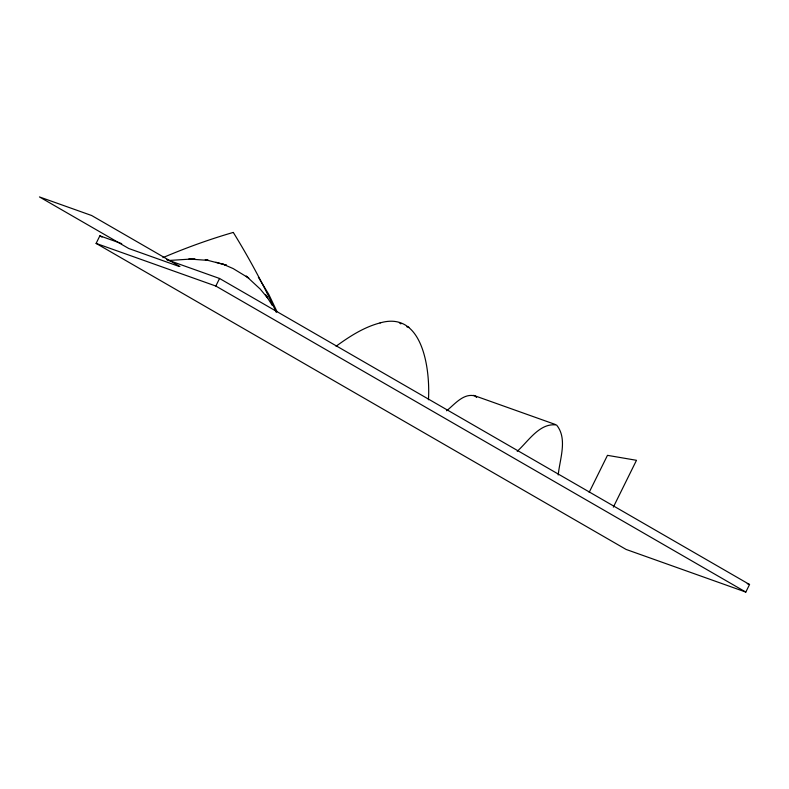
<?xml version="1.0" encoding="UTF-8"?>
<svg xmlns="http://www.w3.org/2000/svg" width="789" height="789" viewBox="0 0 789 789"><rect width="100%" height="100%" fill="white"/><g stroke="black" fill="none" stroke-linecap="round" stroke-linejoin="round"><path stroke-width="1.18" d="M428.437 399.776C430.301 370.524 423.2 310.363 380.091 322.918M558.227 474.988C559.736 459.119 567.853 438.694 556.561 425.015C539.696 422.5 528.334 441.367 517.209 451.298M166.607 259.62L219.559 278.478L749.55 584.511L745.812 592.075L626.111 549.44L96.12 243.406L99.858 235.842L121.723 243.633M96.12 243.406L215.821 286.042L219.559 278.478M589.166 492.366L607.471 455.342L636.486 460.303L613.339 507.14M446.613 410.793C454.553 404.441 463.616 392.744 475.027 395.97L476.625 397.469M336.065 346.253C349.586 336.43 364.015 327.06 380.377 322.839M168.165 260.518L194.873 258.812M188.808 258.999L208.444 260.419L205.258 259.689L226.443 265.143L215.92 262.273M399.412 322.523L399.54 323.036M178.689 266.287L128.804 248.525L39.45 196.925L91.652 215.515L179.941 266.504M473.578 395.348L555.111 424.393M747.252 583.692L749.55 584.511M406.858 326.824L408.87 327.238M223.307 264.315L233.14 268.566L248.772 278.083L246.217 276.091L260.163 289.011L267.649 298.005L265.646 294.899L272.343 305.501M215.821 286.042L745.812 592.075M99.858 235.842L101.988 237.075M400.871 323.875L400.348 323.559M258.378 277.235L268.783 294.386L277.028 311.685M162.928 257.638A863.196 512.702 -60 0 1 233.258 232.43M233.317 232.469A926.986 741.364 -70.4 0 1 276.318 312.375"/></g></svg>
